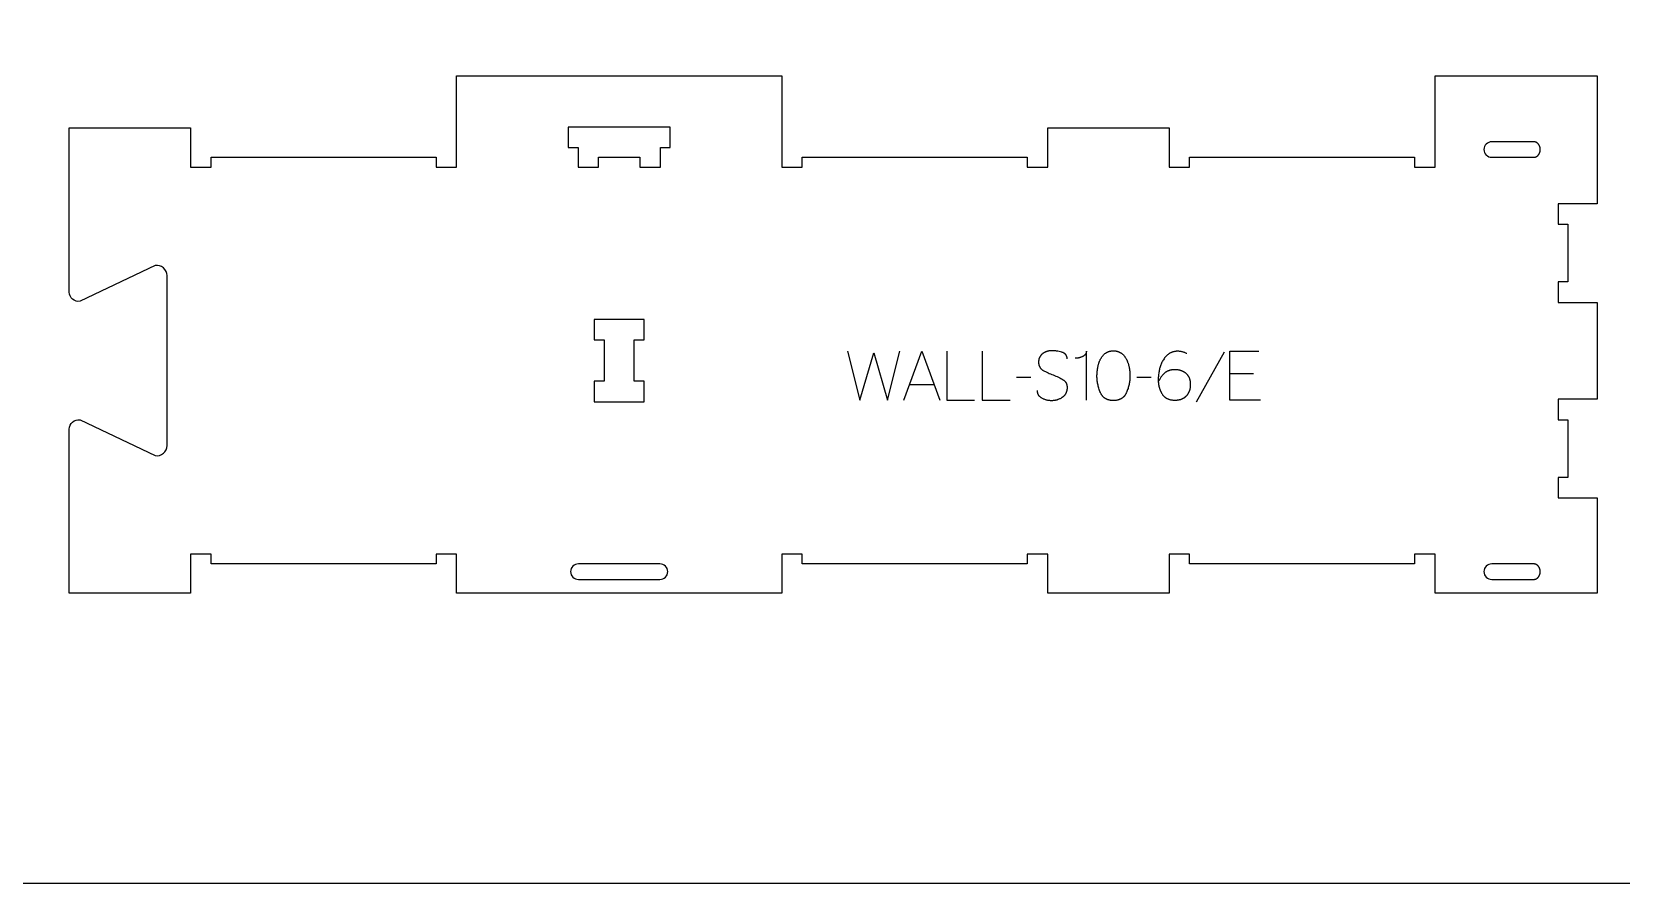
# Model space of a CAD drawing. Extents: x -4335 to -1151, y -10461 to -4867.
# Drawn here: x -3499 to -2525, y -8111 to -7589 of the extents above; entities that cross this region are included whole.
import ezdxf

# ---------------------------------------------------------------- set-up
doc = ezdxf.new("R2010")
doc.units = 0
for name, color, linetype in [('0_SHEET_SPRUCEPLY_2440X122', 1, 'CONTINUOUS'), ('1_ANYTOOL_1MMDEEP_LABELS_S', 2, 'CONTINUOUS'), ('3_ANYTOOL_CUTTHROUGH_INSID', 4, 'CONTINUOUS'), ('4_ANYTOOL_CUTTHROUGH_OUTSI', 5, 'CONTINUOUS')]:
    doc.layers.add(name, color=color, linetype=linetype)

msp = doc.modelspace()

# ---------------------------------------------------------------- linework, layer by layer
at = {"layer": '0_SHEET_SPRUCEPLY_2440X122'}
msp.add_lwpolyline([(-3962.9, -6891.21), (-3962.9, -8111.21), (-1522.9, -8111.21), (-1522.9, -6891.21)], close=True, dxfattribs=at)
at = {"layer": '1_ANYTOOL_1MMDEEP_LABELS_S'}
for points in [[(-2999.13, -7784.81), (-2991.41, -7814.81), (-2982.97, -7785.71), (-2974.49, -7814.81), (-2966.99, -7784.81)], [(-2964.41, -7814.81), (-2953.53, -7784.81), (-2942.47, -7814.81)], [(-2938.19, -7784.81), (-2938.19, -7814.81), (-2921.09, -7814.81)], [(-2916.37, -7784.81), (-2916.37, -7814.81), (-2899.27, -7814.81)], [(-2864.39, -7789.39), (-2864.39, -7789.2), (-2864.39, -7789.11), (-2864.4, -7789.02), (-2864.41, -7788.93), (-2864.41, -7788.84), (-2864.43, -7788.75), (-2864.44, -7788.66), (-2864.45, -7788.58), (-2864.47, -7788.49), (-2864.48, -7788.41), (-2864.5, -7788.32), (-2864.52, -7788.24), (-2864.54, -7788.16), (-2864.57, -7788.08), (-2864.59, -7788), (-2864.62, -7787.92), (-2864.65, -7787.85), (-2864.68, -7787.77), (-2864.71, -7787.69), (-2864.74, -7787.62), (-2864.77, -7787.55), (-2864.81, -7787.48), (-2864.85, -7787.4), (-2864.89, -7787.33), (-2864.93, -7787.27), (-2864.97, -7787.2), (-2865.01, -7787.13), (-2865.06, -7787.06), (-2865.11, -7787), (-2865.16, -7786.94), (-2865.21, -7786.87), (-2865.26, -7786.81), (-2865.31, -7786.75), (-2865.37, -7786.69), (-2865.42, -7786.63), (-2865.48, -7786.57), (-2865.54, -7786.52), (-2865.6, -7786.46), (-2865.67, -7786.41), (-2865.73, -7786.35), (-2865.8, -7786.3), (-2865.87, -7786.25), (-2865.94, -7786.2), (-2866.01, -7786.15), (-2866.08, -7786.1), (-2866.15, -7786.05), (-2866.23, -7786.01), (-2866.31, -7785.96), (-2866.39, -7785.92), (-2866.47, -7785.88), (-2866.55, -7785.83), (-2866.72, -7785.75), (-2866.9, -7785.67), (-2867.08, -7785.6), (-2867.27, -7785.53), (-2867.46, -7785.47), (-2867.66, -7785.41), (-2868.48, -7785.18), (-2869.28, -7784.99), (-2870.06, -7784.83), (-2870.83, -7784.7), (-2871.21, -7784.64), (-2871.59, -7784.6), (-2871.96, -7784.55), (-2872.33, -7784.52), (-2872.7, -7784.5), (-2873.06, -7784.48), (-2873.42, -7784.47), (-2873.77, -7784.46), (-2873.97, -7784.46), (-2874.16, -7784.47), (-2874.35, -7784.48), (-2874.54, -7784.49), (-2874.73, -7784.51), (-2874.92, -7784.53), (-2875.11, -7784.55), (-2875.3, -7784.58), (-2875.48, -7784.61), (-2875.66, -7784.64), (-2875.85, -7784.68), (-2876.03, -7784.72), (-2876.21, -7784.76), (-2876.39, -7784.81), (-2876.56, -7784.86), (-2876.74, -7784.92), (-2876.91, -7784.98), (-2877.09, -7785.04), (-2877.26, -7785.1), (-2877.43, -7785.17), (-2877.6, -7785.25), (-2877.77, -7785.32), (-2877.94, -7785.4), (-2878.1, -7785.49), (-2878.27, -7785.57), (-2878.43, -7785.67), (-2878.59, -7785.76), (-2878.75, -7785.86), (-2878.91, -7785.96), (-2879.07, -7786.06), (-2879.23, -7786.17), (-2879.39, -7786.28), (-2879.54, -7786.4), (-2879.69, -7786.52), (-2879.83, -7786.64), (-2879.97, -7786.76), (-2880.1, -7786.89), (-2880.23, -7787.02), (-2880.35, -7787.16), (-2880.47, -7787.29), (-2880.59, -7787.43), (-2880.7, -7787.58), (-2880.8, -7787.72), (-2880.9, -7787.87), (-2881, -7788.02), (-2881.09, -7788.18), (-2881.17, -7788.34), (-2881.25, -7788.5), (-2881.33, -7788.66), (-2881.4, -7788.83), (-2881.46, -7789), (-2881.52, -7789.17), (-2881.58, -7789.35), (-2881.63, -7789.53), (-2881.68, -7789.71), (-2881.72, -7789.9), (-2881.75, -7790.08), (-2881.78, -7790.28), (-2881.81, -7790.47), (-2881.83, -7790.67), (-2881.85, -7790.87), (-2881.86, -7791.07), (-2881.87, -7791.28), (-2881.87, -7791.49), (-2881.87, -7791.71), (-2881.86, -7791.92), (-2881.85, -7792.13), (-2881.83, -7792.33), (-2881.8, -7792.53), (-2881.77, -7792.73), (-2881.74, -7792.92), (-2881.7, -7793.11), (-2881.65, -7793.29), (-2881.6, -7793.48), (-2881.54, -7793.66), (-2881.47, -7793.83), (-2881.44, -7793.92), (-2881.41, -7794), (-2881.37, -7794.08), (-2881.33, -7794.17), (-2881.29, -7794.25), (-2881.25, -7794.33), (-2881.21, -7794.41), (-2881.16, -7794.49), (-2881.12, -7794.57), (-2881.07, -7794.65), (-2881.03, -7794.72), (-2880.98, -7794.8), (-2880.93, -7794.87), (-2880.87, -7794.95), (-2880.82, -7795.02), (-2880.77, -7795.09), (-2880.71, -7795.17), (-2880.65, -7795.24), (-2880.6, -7795.3), (-2880.53, -7795.37), (-2880.47, -7795.44), (-2880.41, -7795.51), (-2880.35, -7795.57), (-2880.28, -7795.64), (-2880.15, -7795.76), (-2880, -7795.89), (-2879.86, -7796.01), (-2879.71, -7796.12), (-2879.55, -7796.23), (-2879.39, -7796.34), (-2879.22, -7796.45), (-2879.04, -7796.55), (-2878.33, -7796.94), (-2877.6, -7797.32), (-2876.85, -7797.69), (-2876.09, -7798.04), (-2875.31, -7798.39), (-2874.51, -7798.72), (-2873.7, -7799.04), (-2872.87, -7799.36), (-2872.05, -7799.67), (-2871.24, -7800), (-2870.46, -7800.34), (-2869.69, -7800.7), (-2868.94, -7801.07), (-2868.22, -7801.46), (-2867.51, -7801.87), (-2866.83, -7802.29), (-2866.66, -7802.4), (-2866.5, -7802.51), (-2866.35, -7802.63), (-2866.27, -7802.69), (-2866.2, -7802.75), (-2866.13, -7802.81), (-2866.06, -7802.88), (-2865.99, -7802.94), (-2865.92, -7803), (-2865.86, -7803.07), (-2865.79, -7803.14), (-2865.73, -7803.21), (-2865.67, -7803.27), (-2865.61, -7803.34), (-2865.55, -7803.41), (-2865.49, -7803.49), (-2865.43, -7803.56), (-2865.38, -7803.63), (-2865.33, -7803.71), (-2865.28, -7803.78), (-2865.23, -7803.86), (-2865.18, -7803.94), (-2865.13, -7804.02), (-2865.08, -7804.1), (-2865.04, -7804.18), (-2865, -7804.26), (-2864.96, -7804.34), (-2864.92, -7804.42), (-2864.88, -7804.51), (-2864.84, -7804.59), (-2864.81, -7804.68), (-2864.77, -7804.77), (-2864.74, -7804.86), (-2864.71, -7804.95), (-2864.68, -7805.04), (-2864.65, -7805.13), (-2864.63, -7805.22), (-2864.58, -7805.41), (-2864.53, -7805.6), (-2864.5, -7805.8), (-2864.47, -7806), (-2864.44, -7806.2), (-2864.42, -7806.41), (-2864.41, -7806.62), (-2864.4, -7806.83), (-2864.4, -7807.05), (-2864.4, -7807.28), (-2864.41, -7807.5), (-2864.43, -7807.73), (-2864.45, -7807.97), (-2864.48, -7808.19), (-2864.51, -7808.42), (-2864.54, -7808.64), (-2864.59, -7808.85), (-2864.63, -7809.07), (-2864.68, -7809.27), (-2864.74, -7809.48), (-2864.8, -7809.68), (-2864.87, -7809.88), (-2864.94, -7810.07), (-2865.02, -7810.26), (-2865.1, -7810.45), (-2865.18, -7810.63), (-2865.28, -7810.81), (-2865.37, -7810.99), (-2865.47, -7811.16), (-2865.58, -7811.33), (-2865.69, -7811.49), (-2865.81, -7811.65), (-2865.93, -7811.81), (-2866.06, -7811.96), (-2866.19, -7812.11), (-2866.33, -7812.25), (-2866.47, -7812.4), (-2866.61, -7812.53), (-2866.77, -7812.67), (-2866.92, -7812.8), (-2867.08, -7812.93), (-2867.25, -7813.05), (-2867.42, -7813.17), (-2867.6, -7813.28), (-2867.96, -7813.5), (-2868.33, -7813.71), (-2868.69, -7813.9), (-2869.06, -7814.08), (-2869.44, -7814.25), (-2869.82, -7814.4), (-2870.01, -7814.47), (-2870.2, -7814.54), (-2870.39, -7814.6), (-2870.58, -7814.66), (-2870.78, -7814.72), (-2870.97, -7814.77), (-2871.17, -7814.82), (-2871.37, -7814.87), (-2871.56, -7814.91), (-2871.76, -7814.95), (-2871.96, -7814.98), (-2872.16, -7815.02), (-2872.36, -7815.04), (-2872.56, -7815.07), (-2872.97, -7815.11), (-2873.38, -7815.14), (-2873.79, -7815.15), (-2874.21, -7815.15), (-2874.61, -7815.13), (-2875.02, -7815.11), (-2875.42, -7815.07), (-2875.81, -7815.02), (-2876.2, -7814.95), (-2876.59, -7814.87), (-2876.97, -7814.78), (-2877.35, -7814.68), (-2877.72, -7814.57), (-2878.09, -7814.44), (-2878.45, -7814.3), (-2878.81, -7814.14), (-2879.16, -7813.98), (-2879.51, -7813.8), (-2879.86, -7813.61), (-2880.03, -7813.5), (-2880.19, -7813.4), (-2880.35, -7813.3), (-2880.5, -7813.19), (-2880.65, -7813.07), (-2880.79, -7812.96), (-2880.93, -7812.84), (-2881.06, -7812.72), (-2881.18, -7812.59), (-2881.3, -7812.47), (-2881.42, -7812.34), (-2881.53, -7812.21), (-2881.58, -7812.14), (-2881.63, -7812.07), (-2881.68, -7812), (-2881.73, -7811.93), (-2881.78, -7811.86), (-2881.83, -7811.79), (-2881.87, -7811.72), (-2881.91, -7811.64), (-2881.96, -7811.57), (-2882, -7811.5), (-2882.04, -7811.42), (-2882.08, -7811.35), (-2882.11, -7811.27), (-2882.15, -7811.19), (-2882.18, -7811.12), (-2882.21, -7811.04), (-2882.25, -7810.96), (-2882.28, -7810.88), (-2882.31, -7810.8), (-2882.33, -7810.72), (-2882.38, -7810.55), (-2882.43, -7810.38), (-2882.47, -7810.21), (-2882.5, -7810.04), (-2882.53, -7809.86), (-2882.56, -7809.68), (-2882.58, -7809.5), (-2882.59, -7809.31), (-2882.6, -7809.13), (-2882.6, -7808.93)], [(-2852.51, -7814.81), (-2852.51, -7784.76), (-2852.54, -7784.91), (-2852.56, -7785.06), (-2852.59, -7785.21), (-2852.62, -7785.35), (-2852.66, -7785.49), (-2852.7, -7785.63), (-2852.74, -7785.76), (-2852.79, -7785.89), (-2852.84, -7786.02), (-2852.9, -7786.15), (-2852.93, -7786.21), (-2852.96, -7786.27), (-2852.99, -7786.33), (-2853.02, -7786.39), (-2853.06, -7786.45), (-2853.09, -7786.5), (-2853.13, -7786.56), (-2853.16, -7786.62), (-2853.2, -7786.67), (-2853.24, -7786.73), (-2853.28, -7786.78), (-2853.32, -7786.84), (-2853.36, -7786.89), (-2853.4, -7786.94), (-2853.45, -7786.99), (-2853.49, -7787.04), (-2853.53, -7787.09), (-2853.58, -7787.14), (-2853.63, -7787.19), (-2853.68, -7787.24), (-2853.73, -7787.29), (-2853.78, -7787.33), (-2853.88, -7787.42), (-2853.99, -7787.51), (-2854.1, -7787.6), (-2854.21, -7787.68), (-2854.33, -7787.76), (-2854.45, -7787.83), (-2854.58, -7787.91), (-2854.71, -7787.98), (-2854.85, -7788.04), (-2854.99, -7788.11), (-2855.13, -7788.17), (-2855.42, -7788.29), (-2855.7, -7788.4), (-2855.99, -7788.5), (-2856.27, -7788.59), (-2856.55, -7788.68), (-2856.83, -7788.76), (-2857.1, -7788.83), (-2857.38, -7788.89), (-2857.65, -7788.95), (-2857.92, -7789), (-2858.19, -7789.04), (-2858.46, -7789.07), (-2858.72, -7789.1), (-2858.98, -7789.12), (-2859.24, -7789.13), (-2859.5, -7789.13)], [(-2790.93, -7786.26), (-2791.27, -7786.09), (-2791.61, -7785.92), (-2791.95, -7785.77), (-2792.29, -7785.63), (-2792.63, -7785.49), (-2792.98, -7785.37), (-2793.32, -7785.27), (-2793.67, -7785.17), (-2794.02, -7785.08), (-2794.37, -7785.01), (-2794.72, -7784.95), (-2795.08, -7784.9), (-2795.43, -7784.86), (-2795.79, -7784.83), (-2796.14, -7784.81), (-2796.5, -7784.81), (-2796.82, -7784.81), (-2797.13, -7784.82), (-2797.44, -7784.84), (-2797.74, -7784.87), (-2798.04, -7784.91), (-2798.34, -7784.95), (-2798.63, -7785), (-2798.92, -7785.06), (-2799.2, -7785.13), (-2799.48, -7785.21), (-2799.76, -7785.29), (-2800.03, -7785.39), (-2800.3, -7785.49), (-2800.56, -7785.6), (-2800.82, -7785.71), (-2801.08, -7785.84), (-2801.33, -7785.97), (-2801.57, -7786.11), (-2801.82, -7786.26), (-2802.06, -7786.42), (-2802.29, -7786.59), (-2802.52, -7786.76), (-2802.75, -7786.94), (-2802.97, -7787.13), (-2803.19, -7787.33), (-2803.4, -7787.54), (-2803.61, -7787.75), (-2803.82, -7787.97), (-2804.02, -7788.2), (-2804.22, -7788.44), (-2804.41, -7788.69), (-2804.6, -7788.94), (-2804.97, -7789.46), (-2805.31, -7789.98), (-2805.64, -7790.51), (-2805.95, -7791.04), (-2806.23, -7791.58), (-2806.5, -7792.12), (-2806.75, -7792.66), (-2806.98, -7793.21), (-2807.19, -7793.76), (-2807.38, -7794.32), (-2807.55, -7794.88), (-2807.7, -7795.45), (-2807.83, -7796.02), (-2807.95, -7796.59), (-2808.04, -7797.17), (-2808.11, -7797.75), (-2808.35, -7799.55), (-2808.39, -7799.83), (-2808.42, -7800.13), (-2808.44, -7800.45), (-2808.46, -7800.79), (-2808.49, -7801.54), (-2808.5, -7802.38), (-2808.49, -7802.98), (-2808.46, -7803.57), (-2808.42, -7804.16), (-2808.35, -7804.73), (-2808.27, -7805.3), (-2808.17, -7805.86), (-2808.11, -7806.14), (-2808.05, -7806.41), (-2807.98, -7806.69), (-2807.91, -7806.96), (-2807.83, -7807.23), (-2807.75, -7807.49), (-2807.66, -7807.76), (-2807.57, -7808.02), (-2807.48, -7808.28), (-2807.38, -7808.54), (-2807.27, -7808.8), (-2807.16, -7809.05), (-2807.05, -7809.3), (-2806.93, -7809.55), (-2806.81, -7809.8), (-2806.68, -7810.05), (-2806.55, -7810.29), (-2806.41, -7810.53), (-2806.27, -7810.77), (-2806.12, -7811.01), (-2805.97, -7811.25), (-2805.81, -7811.47), (-2805.65, -7811.69), (-2805.48, -7811.9), (-2805.39, -7812), (-2805.3, -7812.11), (-2805.21, -7812.2), (-2805.12, -7812.3), (-2805.03, -7812.4), (-2804.93, -7812.49), (-2804.83, -7812.58), (-2804.74, -7812.67), (-2804.64, -7812.76), (-2804.53, -7812.85), (-2804.43, -7812.93), (-2804.33, -7813.01), (-2804.22, -7813.09), (-2804.11, -7813.17), (-2804.01, -7813.25), (-2803.89, -7813.32), (-2803.78, -7813.4), (-2803.67, -7813.47), (-2803.55, -7813.54), (-2803.44, -7813.61), (-2803.2, -7813.74), (-2802.96, -7813.86), (-2802.71, -7813.97), (-2802.45, -7814.08), (-2802.19, -7814.18), (-2801.92, -7814.27), (-2801.64, -7814.36), (-2801.36, -7814.44), (-2801.08, -7814.51), (-2800.78, -7814.57), (-2800.48, -7814.62), (-2800.18, -7814.67), (-2799.87, -7814.71), (-2799.55, -7814.75), (-2799.22, -7814.77), (-2798.89, -7814.79), (-2798.56, -7814.8), (-2798.21, -7814.81), (-2797.94, -7814.8), (-2797.68, -7814.8), (-2797.41, -7814.78), (-2797.15, -7814.76), (-2796.89, -7814.74), (-2796.64, -7814.71), (-2796.39, -7814.68), (-2796.14, -7814.64), (-2795.9, -7814.6), (-2795.66, -7814.55), (-2795.42, -7814.5), (-2795.19, -7814.44), (-2794.96, -7814.37), (-2794.73, -7814.31), (-2794.51, -7814.23), (-2794.29, -7814.15), (-2794.07, -7814.07), (-2793.86, -7813.98), (-2793.65, -7813.88), (-2793.45, -7813.78), (-2793.24, -7813.68), (-2793.04, -7813.57), (-2792.85, -7813.46), (-2792.66, -7813.34), (-2792.47, -7813.21), (-2792.29, -7813.08), (-2792.1, -7812.94), (-2791.93, -7812.8), (-2791.75, -7812.66), (-2791.58, -7812.51), (-2791.41, -7812.35), (-2791.25, -7812.19), (-2791.09, -7812.03), (-2790.94, -7811.86), (-2790.79, -7811.69), (-2790.64, -7811.51), (-2790.5, -7811.33), (-2790.37, -7811.15), (-2790.24, -7810.97), (-2790.12, -7810.78), (-2790, -7810.59), (-2789.88, -7810.39), (-2789.77, -7810.2), (-2789.67, -7810), (-2789.57, -7809.79), (-2789.48, -7809.58), (-2789.39, -7809.37), (-2789.31, -7809.16), (-2789.23, -7808.94), (-2789.15, -7808.72), (-2789.09, -7808.5), (-2789.02, -7808.27), (-2788.96, -7808.04), (-2788.91, -7807.81), (-2788.86, -7807.57), (-2788.82, -7807.33), (-2788.78, -7807.09), (-2788.75, -7806.84), (-2788.72, -7806.59), (-2788.7, -7806.34), (-2788.68, -7806.08), (-2788.67, -7805.82), (-2788.66, -7805.56), (-2788.66, -7805.29), (-2788.66, -7805.02), (-2788.67, -7804.75), (-2788.68, -7804.49), (-2788.7, -7804.23), (-2788.72, -7803.97), (-2788.75, -7803.72), (-2788.78, -7803.47), (-2788.82, -7803.23), (-2788.87, -7802.99), (-2788.92, -7802.75), (-2788.97, -7802.52), (-2789.03, -7802.29), (-2789.1, -7802.06), (-2789.17, -7801.84), (-2789.24, -7801.63), (-2789.32, -7801.41), (-2789.41, -7801.2), (-2789.5, -7801), (-2789.59, -7800.8), (-2789.7, -7800.6), (-2789.8, -7800.4), (-2789.91, -7800.21), (-2790.03, -7800.03), (-2790.15, -7799.84), (-2790.28, -7799.66), (-2790.41, -7799.49), (-2790.55, -7799.32), (-2790.69, -7799.15), (-2790.84, -7798.99), (-2790.99, -7798.83), (-2791.15, -7798.67), (-2791.31, -7798.52), (-2791.48, -7798.37), (-2791.65, -7798.23), (-2791.83, -7798.09), (-2792, -7797.96), (-2792.18, -7797.83), (-2792.37, -7797.7), (-2792.56, -7797.58), (-2792.75, -7797.47), (-2792.94, -7797.36), (-2793.13, -7797.25), (-2793.33, -7797.15), (-2793.54, -7797.06), (-2793.74, -7796.97), (-2793.95, -7796.88), (-2794.16, -7796.8), (-2794.38, -7796.72), (-2794.6, -7796.65), (-2794.82, -7796.58), (-2795.04, -7796.52), (-2795.27, -7796.46), (-2795.5, -7796.4), (-2795.74, -7796.35), (-2795.98, -7796.31), (-2796.22, -7796.27), (-2796.46, -7796.23), (-2796.71, -7796.2), (-2796.96, -7796.18), (-2797.21, -7796.16), (-2797.47, -7796.14), (-2797.73, -7796.13), (-2797.99, -7796.12), (-2798.26, -7796.12), (-2798.73, -7796.13), (-2799.19, -7796.15), (-2799.41, -7796.17), (-2799.64, -7796.19), (-2799.86, -7796.21), (-2800.07, -7796.24), (-2800.29, -7796.27), (-2800.5, -7796.31), (-2800.71, -7796.35), (-2800.92, -7796.39), (-2801.12, -7796.44), (-2801.32, -7796.49), (-2801.52, -7796.54), (-2801.71, -7796.6), (-2801.91, -7796.66), (-2802.09, -7796.73), (-2802.28, -7796.8), (-2802.46, -7796.87), (-2802.65, -7796.95), (-2802.82, -7797.03), (-2803, -7797.12), (-2803.17, -7797.2), (-2803.34, -7797.3), (-2803.51, -7797.39), (-2803.67, -7797.49), (-2803.83, -7797.6), (-2803.99, -7797.7), (-2804.15, -7797.81), (-2804.3, -7797.93), (-2804.45, -7798.05), (-2804.6, -7798.17), (-2804.74, -7798.3), (-2804.89, -7798.43), (-2805.03, -7798.56), (-2805.32, -7798.83), (-2805.59, -7799.12), (-2805.86, -7799.42), (-2806.13, -7799.74), (-2806.39, -7800.06), (-2806.64, -7800.41), (-2806.89, -7800.76), (-2807.13, -7801.13), (-2807.37, -7801.51), (-2807.6, -7801.91), (-2807.82, -7802.31), (-2808.04, -7802.74), (-2808.25, -7803.17), (-2808.46, -7803.62)], [(-2768.09, -7785.28), (-2785.27, -7816.05)], [(-2745.71, -7814.81), (-2764.66, -7814.81), (-2764.66, -7784.81), (-2746.83, -7784.81)], [(-2960.94, -7805.25), (-2946.03, -7805.25)], [(-2886.63, -7800.92), (-2895.41, -7801.01)], [(-2812.79, -7800.92), (-2821.57, -7801.01)], [(-2750, -7798.73), (-2764.66, -7798.73)]]:
    msp.add_lwpolyline(points, dxfattribs=at)
msp.add_lwpolyline([(-2836.01, -7784.55), (-2835.64, -7784.55), (-2835.28, -7784.57), (-2835.1, -7784.59), (-2834.93, -7784.6), (-2834.75, -7784.62), (-2834.58, -7784.64), (-2834.41, -7784.67), (-2834.24, -7784.7), (-2834.07, -7784.73), (-2833.91, -7784.76), (-2833.75, -7784.8), (-2833.59, -7784.84), (-2833.43, -7784.88), (-2833.27, -7784.93), (-2833.12, -7784.98), (-2832.97, -7785.03), (-2832.81, -7785.08), (-2832.67, -7785.14), (-2832.52, -7785.2), (-2832.38, -7785.27), (-2832.23, -7785.33), (-2832.09, -7785.4), (-2831.96, -7785.48), (-2831.82, -7785.55), (-2831.68, -7785.63), (-2831.55, -7785.71), (-2831.42, -7785.8), (-2831.29, -7785.89), (-2831.17, -7785.98), (-2831.04, -7786.07), (-2830.8, -7786.26), (-2830.56, -7786.46), (-2830.33, -7786.67), (-2830.11, -7786.88), (-2829.89, -7787.1), (-2829.68, -7787.33), (-2829.47, -7787.56), (-2829.28, -7787.79), (-2829.08, -7788.04), (-2828.9, -7788.29), (-2828.72, -7788.55), (-2828.54, -7788.81), (-2828.38, -7789.08), (-2828.22, -7789.36), (-2828.06, -7789.64), (-2827.91, -7789.93), (-2827.77, -7790.22), (-2827.64, -7790.52), (-2827.51, -7790.82), (-2827.38, -7791.12), (-2827.26, -7791.43), (-2827.15, -7791.74), (-2827.04, -7792.05), (-2826.93, -7792.36), (-2826.84, -7792.68), (-2826.74, -7793.01), (-2826.66, -7793.33), (-2826.58, -7793.66), (-2826.5, -7793.99), (-2826.43, -7794.33), (-2826.31, -7795.01), (-2826.2, -7795.69), (-2826.11, -7796.36), (-2826.03, -7797.02), (-2825.97, -7797.67), (-2825.92, -7798.32), (-2825.89, -7798.95), (-2825.86, -7799.58), (-2825.86, -7800.19), (-2825.87, -7800.81), (-2825.89, -7801.42), (-2825.93, -7802.04), (-2825.99, -7802.66), (-2826.06, -7803.28), (-2826.16, -7803.89), (-2826.26, -7804.51), (-2826.39, -7805.13), (-2826.53, -7805.75), (-2826.69, -7806.37), (-2826.86, -7806.99), (-2827.05, -7807.61), (-2827.26, -7808.23), (-2827.48, -7808.85), (-2827.72, -7809.47), (-2827.98, -7810.09), (-2828.12, -7810.4), (-2828.26, -7810.69), (-2828.41, -7810.98), (-2828.49, -7811.12), (-2828.57, -7811.26), (-2828.65, -7811.39), (-2828.73, -7811.52), (-2828.82, -7811.65), (-2828.91, -7811.78), (-2829, -7811.91), (-2829.09, -7812.03), (-2829.18, -7812.15), (-2829.28, -7812.27), (-2829.37, -7812.38), (-2829.47, -7812.49), (-2829.57, -7812.6), (-2829.68, -7812.71), (-2829.78, -7812.82), (-2829.89, -7812.92), (-2829.99, -7813.02), (-2830.1, -7813.12), (-2830.22, -7813.22), (-2830.33, -7813.31), (-2830.44, -7813.4), (-2830.56, -7813.49), (-2830.68, -7813.58), (-2830.8, -7813.66), (-2830.92, -7813.74), (-2831.05, -7813.82), (-2831.18, -7813.9), (-2831.3, -7813.97), (-2831.43, -7814.04), (-2831.57, -7814.11), (-2831.7, -7814.18), (-2831.84, -7814.24), (-2831.97, -7814.3), (-2832.11, -7814.36), (-2832.25, -7814.42), (-2832.4, -7814.48), (-2832.54, -7814.53), (-2832.69, -7814.58), (-2832.84, -7814.62), (-2832.99, -7814.67), (-2833.14, -7814.71), (-2833.29, -7814.75), (-2833.61, -7814.82), (-2833.93, -7814.89), (-2834.26, -7814.94), (-2834.6, -7814.99), (-2834.94, -7815.02), (-2835.29, -7815.04), (-2835.65, -7815.06), (-2836.01, -7815.06), (-2836.38, -7815.06), (-2836.73, -7815.04), (-2837.08, -7815.02), (-2837.42, -7814.98), (-2837.76, -7814.94), (-2838.08, -7814.89), (-2838.4, -7814.82), (-2838.56, -7814.79), (-2838.71, -7814.75), (-2838.87, -7814.71), (-2839.02, -7814.67), (-2839.17, -7814.62), (-2839.32, -7814.57), (-2839.46, -7814.52), (-2839.61, -7814.47), (-2839.75, -7814.42), (-2839.89, -7814.36), (-2840.03, -7814.3), (-2840.16, -7814.24), (-2840.3, -7814.17), (-2840.43, -7814.1), (-2840.56, -7814.03), (-2840.69, -7813.96), (-2840.82, -7813.89), (-2840.94, -7813.81), (-2841.07, -7813.73), (-2841.19, -7813.65), (-2841.31, -7813.56), (-2841.43, -7813.48), (-2841.54, -7813.39), (-2841.66, -7813.3), (-2841.77, -7813.2), (-2841.88, -7813.1), (-2841.99, -7813), (-2842.1, -7812.9), (-2842.2, -7812.8), (-2842.31, -7812.69), (-2842.41, -7812.58), (-2842.51, -7812.47), (-2842.6, -7812.36), (-2842.7, -7812.24), (-2842.79, -7812.12), (-2842.89, -7812), (-2842.98, -7811.88), (-2843.07, -7811.75), (-2843.15, -7811.62), (-2843.24, -7811.49), (-2843.32, -7811.36), (-2843.4, -7811.22), (-2843.48, -7811.09), (-2843.56, -7810.94), (-2843.71, -7810.66), (-2843.85, -7810.36), (-2843.99, -7810.05), (-2844.24, -7809.42), (-2844.48, -7808.8), (-2844.7, -7808.17), (-2844.9, -7807.55), (-2845.09, -7806.93), (-2845.27, -7806.31), (-2845.42, -7805.69), (-2845.56, -7805.07), (-2845.68, -7804.45), (-2845.79, -7803.83), (-2845.88, -7803.21), (-2845.95, -7802.6), (-2846.01, -7801.99), (-2846.05, -7801.37), (-2846.08, -7800.76), (-2846.09, -7800.15), (-2846.08, -7799.53), (-2846.06, -7798.91), (-2846.02, -7798.27), (-2845.97, -7797.63), (-2845.91, -7796.98), (-2845.83, -7796.32), (-2845.74, -7795.64), (-2845.64, -7794.96), (-2845.58, -7794.62), (-2845.51, -7794.28), (-2845.44, -7793.95), (-2845.37, -7793.62), (-2845.29, -7793.29), (-2845.2, -7792.97), (-2845.11, -7792.64), (-2845.01, -7792.33), (-2844.91, -7792.01), (-2844.8, -7791.7), (-2844.68, -7791.39), (-2844.56, -7791.09), (-2844.44, -7790.79), (-2844.31, -7790.49), (-2844.17, -7790.2), (-2844.03, -7789.91), (-2843.88, -7789.62), (-2843.73, -7789.34), (-2843.57, -7789.07), (-2843.4, -7788.8), (-2843.23, -7788.54), (-2843.05, -7788.28), (-2842.86, -7788.03), (-2842.67, -7787.79), (-2842.48, -7787.55), (-2842.27, -7787.32), (-2842.06, -7787.1), (-2841.85, -7786.88), (-2841.63, -7786.67), (-2841.4, -7786.46), (-2841.16, -7786.26), (-2840.92, -7786.07), (-2840.8, -7785.98), (-2840.67, -7785.89), (-2840.55, -7785.8), (-2840.42, -7785.71), (-2840.29, -7785.63), (-2840.16, -7785.55), (-2840.02, -7785.48), (-2839.88, -7785.4), (-2839.75, -7785.33), (-2839.6, -7785.27), (-2839.46, -7785.2), (-2839.32, -7785.14), (-2839.17, -7785.08), (-2839.02, -7785.03), (-2838.87, -7784.98), (-2838.72, -7784.93), (-2838.57, -7784.88), (-2838.41, -7784.84), (-2838.25, -7784.8), (-2838.09, -7784.76), (-2837.93, -7784.73), (-2837.76, -7784.7), (-2837.6, -7784.67), (-2837.43, -7784.64), (-2837.26, -7784.62), (-2837.09, -7784.6), (-2836.91, -7784.59), (-2836.74, -7784.57), (-2836.38, -7784.55)], close=True, dxfattribs=at)
at = {"layer": '3_ANYTOOL_CUTTHROUGH_INSID', "color": 4}
for points in [[(-3126.29, -7665.79), (-3126.29, -7671.79), (-3113.79, -7671.79), (-3113.79, -7659.79), (-3107.79, -7659.79), (-3107.79, -7647.29), (-3170.29, -7647.29), (-3170.29, -7659.79), (-3164.29, -7659.79), (-3164.29, -7671.79), (-3151.79, -7671.79), (-3151.79, -7665.79)], [(-3148.29, -7777.74), (-3148.29, -7803.24), (-3154.29, -7803.24), (-3154.29, -7815.74), (-3123.79, -7815.74), (-3123.79, -7803.24), (-3129.79, -7803.24), (-3129.79, -7777.74), (-3123.79, -7777.74), (-3123.79, -7765.24), (-3154.29, -7765.24), (-3154.29, -7777.74)]]:
    msp.add_lwpolyline(points, close=True, dxfattribs=at)
for points in [[(-2604.04, -7656.29, 1), (-2604.04, -7665.79), (-2578.3, -7665.79), (-2578.2, -7665.79), (-2578.1, -7665.78), (-2578.01, -7665.78), (-2577.91, -7665.77), (-2577.81, -7665.76), (-2577.71, -7665.74), (-2577.62, -7665.72), (-2577.52, -7665.7), (-2577.42, -7665.68), (-2577.32, -7665.65), (-2577.23, -7665.62), (-2577.13, -7665.59), (-2577.03, -7665.56), (-2576.94, -7665.52), (-2576.84, -7665.48), (-2576.75, -7665.43), (-2576.65, -7665.39), (-2576.56, -7665.34), (-2576.47, -7665.28), (-2576.37, -7665.23), (-2576.28, -7665.17), (-2576.2, -7665.11), (-2576.11, -7665.04), (-2576.02, -7664.98), (-2575.94, -7664.91), (-2575.85, -7664.84), (-2575.77, -7664.76), (-2575.69, -7664.68), (-2575.62, -7664.6), (-2575.54, -7664.52), (-2575.47, -7664.44), (-2575.4, -7664.35), (-2575.33, -7664.26), (-2575.26, -7664.17), (-2575.19, -7664.08), (-2575.13, -7663.99), (-2575.07, -7663.89), (-2575.01, -7663.79), (-2574.95, -7663.7), (-2574.9, -7663.6), (-2574.85, -7663.49), (-2574.8, -7663.39), (-2574.75, -7663.29), (-2574.7, -7663.18), (-2574.66, -7663.08), (-2574.62, -7662.97), (-2574.58, -7662.87), (-2574.55, -7662.76), (-2574.52, -7662.65), (-2574.49, -7662.54), (-2574.46, -7662.44), (-2574.43, -7662.33), (-2574.41, -7662.22), (-2574.39, -7662.11), (-2574.37, -7662), (-2574.35, -7661.89), (-2574.34, -7661.78), (-2574.32, -7661.68), (-2574.31, -7661.57), (-2574.3, -7661.47), (-2574.3, -7661.36), (-2574.29, -7661.25), (-2574.29, -7661.15), (-2574.29, -7661.04), (-2574.29, -7660.93), (-2574.29, -7660.82), (-2574.3, -7660.72), (-2574.3, -7660.61), (-2574.31, -7660.51), (-2574.32, -7660.4), (-2574.34, -7660.29), (-2574.35, -7660.19), (-2574.37, -7660.08), (-2574.39, -7659.97), (-2574.41, -7659.86), (-2574.43, -7659.75), (-2574.46, -7659.64), (-2574.49, -7659.53), (-2574.52, -7659.43), (-2574.55, -7659.32), (-2574.58, -7659.21), (-2574.62, -7659.1), (-2574.66, -7659), (-2574.7, -7658.89), (-2574.75, -7658.79), (-2574.8, -7658.68), (-2574.85, -7658.58), (-2574.9, -7658.48), (-2574.95, -7658.38), (-2575.01, -7658.28), (-2575.07, -7658.19), (-2575.13, -7658.09), (-2575.19, -7658), (-2575.26, -7657.9), (-2575.33, -7657.81), (-2575.4, -7657.72), (-2575.47, -7657.64), (-2575.54, -7657.56), (-2575.62, -7657.47), (-2575.69, -7657.39), (-2575.77, -7657.32), (-2575.85, -7657.24), (-2575.94, -7657.17), (-2576.02, -7657.1), (-2576.11, -7657.03), (-2576.2, -7656.97), (-2576.28, -7656.91), (-2576.37, -7656.85), (-2576.47, -7656.79), (-2576.56, -7656.74), (-2576.65, -7656.69), (-2576.75, -7656.64), (-2576.84, -7656.6), (-2576.94, -7656.56), (-2577.03, -7656.52), (-2577.13, -7656.49), (-2577.23, -7656.45), (-2577.32, -7656.42), (-2577.42, -7656.4), (-2577.52, -7656.37), (-2577.62, -7656.35), (-2577.71, -7656.34), (-2577.81, -7656.32), (-2577.91, -7656.31), (-2578.01, -7656.3), (-2578.1, -7656.29), (-2578.2, -7656.29), (-2578.3, -7656.29)], [(-3164.04, -7924.79), (-3114.04, -7924.79, 1), (-3114.04, -7915.29), (-3164.04, -7915.29, 1)], [(-2604.04, -7924.79), (-2578.3, -7924.79), (-2578.2, -7924.79), (-2578.1, -7924.78), (-2578.01, -7924.78), (-2577.91, -7924.77), (-2577.81, -7924.76), (-2577.71, -7924.74), (-2577.62, -7924.72), (-2577.52, -7924.7), (-2577.42, -7924.68), (-2577.32, -7924.65), (-2577.23, -7924.62), (-2577.13, -7924.59), (-2577.03, -7924.56), (-2576.94, -7924.52), (-2576.84, -7924.48), (-2576.75, -7924.43), (-2576.65, -7924.39), (-2576.56, -7924.34), (-2576.47, -7924.28), (-2576.37, -7924.23), (-2576.28, -7924.17), (-2576.2, -7924.11), (-2576.11, -7924.04), (-2576.02, -7923.98), (-2575.94, -7923.91), (-2575.85, -7923.84), (-2575.77, -7923.76), (-2575.69, -7923.68), (-2575.62, -7923.6), (-2575.54, -7923.52), (-2575.47, -7923.44), (-2575.4, -7923.35), (-2575.33, -7923.26), (-2575.26, -7923.17), (-2575.19, -7923.08), (-2575.13, -7922.99), (-2575.07, -7922.89), (-2575.01, -7922.79), (-2574.95, -7922.7), (-2574.9, -7922.6), (-2574.85, -7922.49), (-2574.8, -7922.39), (-2574.75, -7922.29), (-2574.7, -7922.18), (-2574.66, -7922.08), (-2574.62, -7921.97), (-2574.58, -7921.87), (-2574.55, -7921.76), (-2574.52, -7921.65), (-2574.49, -7921.54), (-2574.46, -7921.44), (-2574.43, -7921.33), (-2574.41, -7921.22), (-2574.39, -7921.11), (-2574.37, -7921), (-2574.35, -7920.89), (-2574.34, -7920.78), (-2574.32, -7920.68), (-2574.31, -7920.57), (-2574.3, -7920.47), (-2574.3, -7920.36), (-2574.29, -7920.25), (-2574.29, -7920.15), (-2574.29, -7920.04), (-2574.29, -7919.93), (-2574.29, -7919.82), (-2574.3, -7919.72), (-2574.3, -7919.61), (-2574.31, -7919.51), (-2574.32, -7919.4), (-2574.34, -7919.29), (-2574.35, -7919.19), (-2574.37, -7919.08), (-2574.39, -7918.97), (-2574.41, -7918.86), (-2574.43, -7918.75), (-2574.46, -7918.64), (-2574.49, -7918.53), (-2574.52, -7918.43), (-2574.55, -7918.32), (-2574.58, -7918.21), (-2574.62, -7918.1), (-2574.66, -7918), (-2574.7, -7917.89), (-2574.75, -7917.79), (-2574.8, -7917.68), (-2574.85, -7917.58), (-2574.9, -7917.48), (-2574.95, -7917.38), (-2575.01, -7917.28), (-2575.07, -7917.19), (-2575.13, -7917.09), (-2575.19, -7917), (-2575.26, -7916.9), (-2575.33, -7916.81), (-2575.4, -7916.72), (-2575.47, -7916.64), (-2575.54, -7916.56), (-2575.62, -7916.47), (-2575.69, -7916.39), (-2575.77, -7916.32), (-2575.85, -7916.24), (-2575.94, -7916.17), (-2576.02, -7916.1), (-2576.11, -7916.03), (-2576.2, -7915.97), (-2576.28, -7915.91), (-2576.37, -7915.85), (-2576.47, -7915.79), (-2576.56, -7915.74), (-2576.65, -7915.69), (-2576.75, -7915.64), (-2576.84, -7915.6), (-2576.94, -7915.56), (-2577.03, -7915.52), (-2577.13, -7915.49), (-2577.23, -7915.45), (-2577.32, -7915.42), (-2577.42, -7915.4), (-2577.52, -7915.37), (-2577.62, -7915.35), (-2577.71, -7915.34), (-2577.81, -7915.32), (-2577.91, -7915.31), (-2578.01, -7915.3), (-2578.1, -7915.29), (-2578.2, -7915.29), (-2578.3, -7915.29), (-2604.04, -7915.29, 1)]]:
    msp.add_lwpolyline(points, format="xyb", close=True, dxfattribs=at)
at = {"layer": '4_ANYTOOL_CUTTHROUGH_OUTSI', "color": 5}
msp.add_lwpolyline([(-3469.63, -7754.13, -0.218884), (-3474.26, -7752.84, -0.220464), (-3476.29, -7748.46), (-3476.29, -7671.54), (-3476.29, -7647.79), (-3401.79, -7647.79), (-3401.79, -7671.79), (-3389.29, -7671.79), (-3389.29, -7665.79), (-3251.29, -7665.79), (-3251.29, -7671.79), (-3238.79, -7671.79), (-3238.79, -7615.79), (-3039.29, -7615.79), (-3039.29, -7671.79), (-3026.79, -7671.79), (-3026.79, -7665.79), (-2888.79, -7665.79), (-2888.79, -7671.79), (-2876.29, -7671.79), (-2876.29, -7647.79), (-2801.79, -7647.79), (-2801.79, -7671.79), (-2789.29, -7671.79), (-2789.29, -7665.79), (-2651.29, -7665.79), (-2651.29, -7671.79), (-2638.79, -7671.79), (-2638.79, -7615.79), (-2539.29, -7615.79), (-2539.29, -7635.54), (-2539.29, -7647.54), (-2539.29, -7694.29), (-2563.29, -7694.29), (-2563.29, -7706.79), (-2557.29, -7706.79), (-2557.29, -7742.29), (-2563.29, -7742.29), (-2563.29, -7754.79), (-2539.29, -7754.79), (-2539.29, -7814.29), (-2563.29, -7814.29), (-2563.29, -7826.79), (-2557.29, -7826.79), (-2557.29, -7862.29), (-2563.29, -7862.29), (-2563.29, -7874.79), (-2539.29, -7874.79), (-2539.29, -7933.29), (-2638.79, -7933.29), (-2638.79, -7909.29), (-2651.29, -7909.29), (-2651.29, -7915.29), (-2789.29, -7915.29), (-2789.29, -7909.29), (-2801.79, -7909.29), (-2801.79, -7933.29), (-2876.29, -7933.29), (-2876.29, -7909.29), (-2888.79, -7909.29), (-2888.79, -7915.29), (-3026.79, -7915.29), (-3026.79, -7909.29), (-3039.29, -7909.29), (-3039.29, -7933.29), (-3238.79, -7933.29), (-3238.79, -7909.29), (-3251.29, -7909.29), (-3251.29, -7915.29), (-3389.29, -7915.29), (-3389.29, -7909.29), (-3401.79, -7909.29), (-3401.79, -7933.29), (-3476.29, -7933.29), (-3476.29, -7832.62), (-3476.29, -7832.62, -0.461625), (-3469.63, -7826.94), (-3423.6, -7848.81), (-3423.57, -7848.82), (-3423.57, -7848.82, 0.220464), (-3418.5, -7847.42, 0.220464), (-3416.29, -7842.66), (-3416.29, -7738.42, 0.220464), (-3418.5, -7733.65, 0.220464), (-3423.57, -7732.26), (-3423.6, -7732.26), (-3423.63, -7732.28), (-3469.63, -7754.13)], format="xyb", close=True, dxfattribs=at)

doc.saveas('drawing.dxf')
